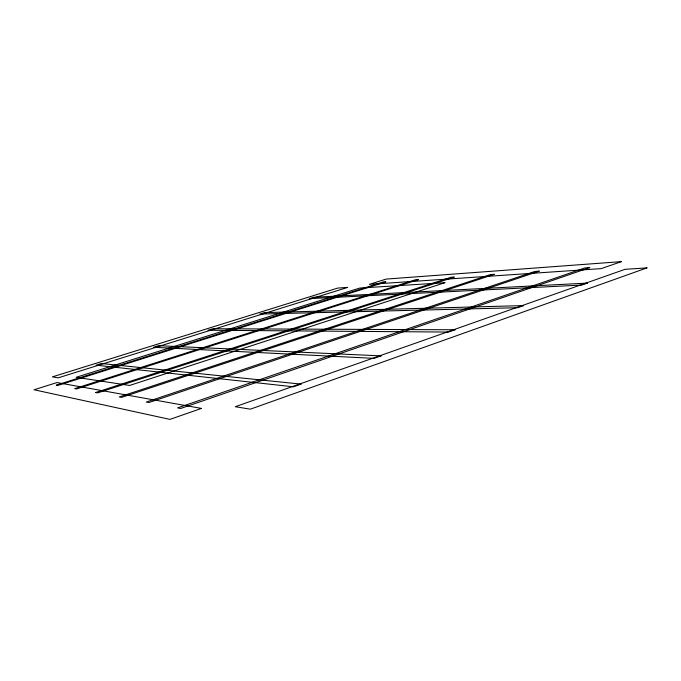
<?xml version="1.0" encoding="UTF-8"?>
<svg xmlns="http://www.w3.org/2000/svg" width="681" height="681" viewBox="0 0 681 681"><rect width="100%" height="100%" fill="white"/><g stroke="black" fill="none" stroke-linecap="round" stroke-linejoin="round"><path stroke-width="1.02" d="M646.95 267.897L250.37 409.17L235.277 406.71L625.013 269.327L646.95 267.897M301.036 384.118L293.434 386.799L96.03 365.178L101.375 363.509L301.036 384.118M381.071 355.882L374.056 358.359L153.438 347.267L158.511 345.684L381.071 355.882M455.044 329.783L448.558 332.073L207.977 330.242L212.804 328.744L455.044 329.783M523.629 305.59L517.603 307.718L259.861 314.06L264.449 312.622L523.629 305.59M587.38 283.1L581.77 285.075L309.268 298.644L313.643 297.274L587.38 283.1M201.474 408.413L169.918 419.385L34.05 389.762L56.974 382.56L201.474 408.413M621.43 261.615L601.229 268.62L369.4 284.36L386.153 279.091L621.43 261.615M589.712 267.607L180.669 408.481L177.579 407.902L584.86 267.948L589.712 267.607M539.199 271.149L148.952 402.531L146.296 402.037L534.9 271.447L539.199 271.149M490.55 274.554L119.235 396.955L121.541 397.389L494.38 274.281L490.55 274.554M444.855 282.7L129.628 385.463L76.153 377.3L359.772 288.054L444.855 282.7M450.924 277.32L95.587 392.52L97.613 392.894L454.346 277.082L450.924 277.32M418.381 279.602L76.544 388.945L74.748 388.604L415.291 279.814L418.381 279.602M383.08 282.07L56.251 385.14L57.851 385.437L385.88 281.874L383.08 282.07M347.633 287.416L58.243 377.827L52.377 376.874L337.767 288.063L347.633 287.416"/></g></svg>
